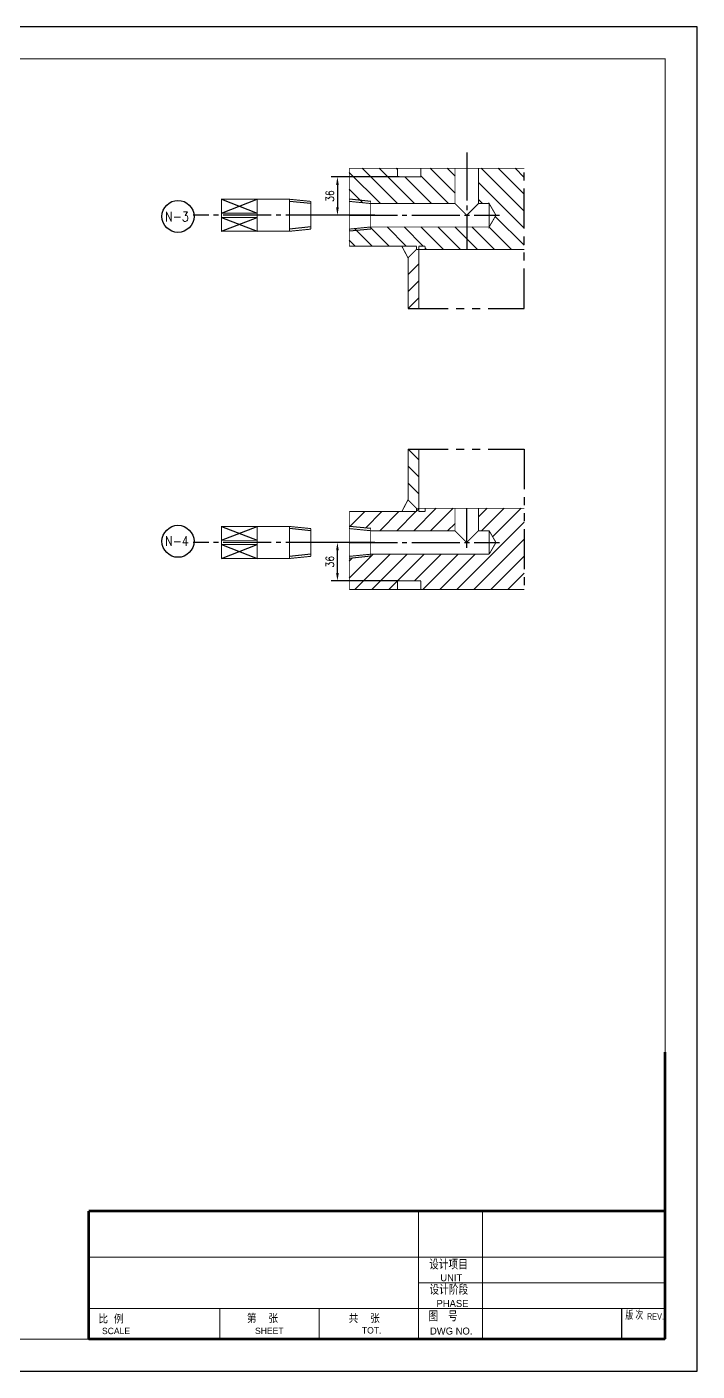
# Model space of a CAD drawing. Extents: x -5 to 1212, y -727 to 440.
# Drawn here: x 1002.5 to 1211.8, y 5.1 to 425.1 of the extents above; entities that cross this region are included whole.
import ezdxf

# ---------------------------------------------------------------- set-up
doc = ezdxf.new("R2010")
doc.units = 0
doc.header["$MEASUREMENT"] = 0
doc.linetypes.add('CENTER', pattern=[19.5, 15, -1.5, 1.5, -1.5])
doc.linetypes.add('PHANTOM', pattern=[25, 12.5, -2.5, 2.5, -2.5, 2.5, -2.5])
doc.layers.get('0').update_dxf_attribs({"linetype": 'CONTINUOUS'})
doc.layers.get('DEFPOINTS').update_dxf_attribs({"linetype": 'CONTINUOUS'})
for name, color, linetype in [('1', 2, 'CONTINUOUS'), ('2', 1, 'CONTINUOUS'), ('3', 3, 'CENTER'), ('4', 3, 'PHANTOM'), ('DIM', 4, 'CONTINUOUS')]:
    doc.layers.add(name, color=color, linetype=linetype)
doc.styles.add('HZ2', font='tcc_simp', dxfattribs={"height": 2.5, "bigfont": 'tcc_hzdx'})
doc.styles.add('HZCH', font='tcc_romd.shx', dxfattribs={"bigfont": 'tcc_chin.shx'})
doc.styles.add('SBHZ', font='ROMANS.SHX', dxfattribs={"width": 0.85, "bigfont": 'tcc_hzdx.shx'})
doc.styles.get("Standard").update_dxf_attribs({"font": 'TXT.shx'})
doc.dimstyles.get("Standard").update_dxf_attribs({"dimtxt": 0.18, "dimasz": 0.18, "dimexe": 0.18, "dimexo": 0.0625, "dimgap": 0.09, "dimtad": 0, "dimtih": 1, "dimtoh": 1, "dimdec": 4, "dimzin": 0, "dimdsep": 46, "dimtxsty": 'Standard', "dimcen": 0.09, "dimadec": 0, "dimazin": 0, "dimtfac": 1, "dimtdec": 4, "dimtofl": 0, "dimtmove": 0, "dimatfit": 3, "dimfxl": 0, "dimtolj": 1, "dimtzin": 0, "dimarcsym": 0})

# ---------------------------------------------------------------- blocks, each defined once
blk = doc.blocks.new('*D82')
at = {"layer": 'DEFPOINTS', "color": 0}
for p in [(1118.82, 378.21), (1099.47, 366.21), (1111.24, 366.21)]:
    blk.add_point(p, dxfattribs=at)
at = {"layer": 'DIM', "color": 0}
for p, q in [((1118.76, 378.21), (1097.47, 378.21)), ((1099.47, 375.71), (1099.47, 368.71)), ((1111.18, 366.21), (1097.47, 366.21))]:
    blk.add_line(p, q, dxfattribs=at)
for points in [[(1099.06, 375.71), (1099.89, 375.71), (1099.47, 378.21)], [(1099.06, 368.71), (1099.89, 368.71), (1099.47, 366.21)]]:
    blk.add_solid(points, dxfattribs=at)
at = {"layer": 'DIM', "color": 0, "insert": (1097.13, 372.21), "char_height": 2.5, "attachment_point": 5, "rotation": 90, "style": 'SBHZ'}
blk.add_mtext('\\A1;36', dxfattribs=at)
blk = doc.blocks.new('*D83')
at = {"layer": 'DEFPOINTS', "color": 0}
for p in [(1099.47, 263.97), (1111.24, 263.97), (1118.82, 251.97)]:
    blk.add_point(p, dxfattribs=at)
at = {"layer": 'DIM', "color": 0}
for p, q in [((1111.18, 263.97), (1097.47, 263.97)), ((1099.47, 254.47), (1099.47, 261.47)), ((1118.76, 251.97), (1097.47, 251.97))]:
    blk.add_line(p, q, dxfattribs=at)
for points in [[(1099.06, 261.47), (1099.89, 261.47), (1099.47, 263.97)], [(1099.06, 254.47), (1099.89, 254.47), (1099.47, 251.97)]]:
    blk.add_solid(points, dxfattribs=at)
at = {"layer": 'DIM', "color": 0, "insert": (1097.13, 257.97), "char_height": 2.5, "attachment_point": 5, "rotation": 90, "style": 'SBHZ'}
blk.add_mtext('\\A1;36', dxfattribs=at)

msp = doc.modelspace()

# ---------------------------------------------------------------- hatches: boundary and pattern name
at = {"layer": 'DIM'}
h = msp.add_hatch(dxfattribs=at)
h.set_pattern_fill('ANSI31', color=256, scale=30, style=0)
h.set_pattern_definition([(45, (103.8354, 30.018), (-2.65165, 2.65165), [])])
h.paths.add_polyline_path([(1121.51677, 337.02937), (1124.85012, 337.02937), (1124.85012, 355.53995), (1124.18345, 355.53995), (1121.51677, 352.87327)])
h = msp.add_hatch(dxfattribs=at)
h.set_pattern_fill('ANSI31', color=256, scale=30, style=0)
h.set_pattern_definition([(315, (103.8354, 600.1603), (-2.65165, -2.65165), [])])
h.paths.add_polyline_path([(1121.51677, 277.30492), (1124.18345, 274.63824), (1124.85012, 274.63824), (1124.85012, 293.14881), (1121.51677, 293.14881)])
h = msp.add_hatch(dxfattribs=at)
h.set_pattern_fill('ANSI31', color=256, scale=30, style=0)
h.set_pattern_definition([(45, (119.5933, 11.7192), (-2.65165, 2.65165), [])])
h.paths.add_polyline_path([(1124.85012, 273.63823), (1124.85012, 274.63824), (1124.18345, 274.63824), (1124.18345, 273.63823), (1103.18334, 273.63823), (1103.18334, 268.97487), (1109.85004, 268.3082), (1109.85004, 267.6382), (1136.18351, 267.6382), (1136.18351, 274.63824), (1126.85013, 274.63824), (1126.85013, 273.63823)], flags=17)
h.paths.add_polyline_path([(1157.78081, 274.63824), (1143.51688, 274.63824), (1143.51688, 267.6382), (1146.85023, 267.6382), (1148.96719, 263.97152), (1146.85023, 260.30483), (1109.85004, 260.30483), (1109.85004, 259.63484), (1103.18334, 258.96817), (1103.18334, 249.30478), (1118.18342, 249.30478), (1118.18342, 251.97146), (1125.51679, 251.97146), (1125.51679, 249.30478), (1157.78081, 249.30478)])

# ---------------------------------------------------------------- linework, layer by layer
for p, q in [((1201.78111, 44.66308), (1201.78111, 36.66308)), ((1188.19144, 24.66308), (1188.19144, 15.06308))]:
    msp.add_line(p, q)
at = {"color": 2}
for p, q in [((1021.78111, 24.66308), (1021.78111, 40.66308)), ((1021.78111, 24.66308), (1021.78111, 40.66308)), ((1201.78111, 15.06308), (1021.78111, 15.06308)), ((1201.78111, 15.06308), (1021.78111, 15.06308)), ((1021.78111, 15.06308), (1036.78111, 15.06308)), ((1021.78111, 15.06308), (1036.78111, 15.06308)), ((1021.78111, 15.06308), (1036.78111, 15.06308)), ((1021.78111, 15.06308), (1036.78111, 15.06308))]:
    msp.add_line(p, q, dxfattribs=at)
at = {"color": 4, "const_width": 0.8}
for points in [[(1201.78111, 15.06308), (1201.78111, 104.73912)], [(1201.78111, 15.06308), (1201.78111, 86.08843)], [(1201.78111, 55.06308), (1021.78111, 55.06308)], [(1021.78111, 15.06308), (1021.78111, 55.06308)], [(1021.78111, 15.06308), (1021.78111, 55.06308)], [(1021.78111, 15.06308), (1201.78111, 15.06308)], [(1021.78111, 15.06308), (1201.78111, 15.06308)]]:
    msp.add_lwpolyline(points, dxfattribs=at)
at = {"const_width": 0.3}
for points in [[(1124.78111, 15.06308), (1124.78111, 55.06308)], [(1144.78111, 55.06308), (1144.78111, 15.06308)], [(1021.78111, 40.66308), (1201.78111, 40.66308)], [(1201.78111, 32.66308), (1124.78111, 32.66308)], [(1021.78111, 24.66308), (1201.78111, 24.66308)], [(1062.78111, 24.66308), (1062.78111, 15.06308)], [(1093.78111, 24.66308), (1093.78111, 15.06308)], [(1188.31342, 24.66308), (1188.31342, 15.06308)]]:
    msp.add_lwpolyline(points, dxfattribs=at)
msp.add_lwpolyline([(1021.78111, 24.66308), (1021.78111, 44.66308)])
at = {"layer": '1'}
for p, q in [((1211.78111, 425.06308), (617.78111, 425.06308)), ((1211.78111, 5.06308), (1211.78111, 425.06308)), ((617.78111, 5.06308), (1211.78111, 5.06308))]:
    msp.add_line(p, q, dxfattribs=at)
at = {"layer": '2', "const_width": 0.3}
for points in [[(642.78111, 15.06308), (1201.78111, 15.06308), (1201.78111, 415.06308), (642.78111, 415.06308)], [(1146.85023, 369.87335), (1146.85023, 362.53998), (1148.96719, 366.20667)]]:
    msp.add_lwpolyline(points, close=True, dxfattribs=at)
for points in [[(1157.78081, 380.87341), (1103.18334, 380.87341)], [(1103.18334, 380.87341), (1103.18334, 356.53995)], [(1118.18342, 380.87341), (1118.18342, 378.20673)], [(1125.51679, 378.20673), (1118.18342, 378.20673)], [(1125.51679, 380.87341), (1125.51679, 378.20673)], [(1136.18351, 369.87335), (1136.18351, 380.87341)], [(1146.85023, 369.87335), (1143.51688, 369.87335), (1143.51688, 380.87341)], [(1084.53476, 361.20995), (1063.27428, 361.20995), (1063.27428, 371.20338), (1084.53476, 371.20338)], [(1074.3667, 371.20338), (1074.3667, 361.20995)], [(1091.20146, 370.53671), (1084.53476, 371.20338), (1084.53476, 361.20995)], [(1091.13512, 370.54335), (1091.13512, 361.86999)], [(1109.85004, 369.87335), (1103.18334, 370.54002)], [(1109.85004, 370.54335), (1109.85004, 361.86999)], [(1109.85004, 369.87335), (1136.18351, 369.87335)], [(1143.51688, 369.87335), (1139.85019, 366.20667), (1136.18351, 369.87335)], [(1143.51688, 369.87335), (1146.85023, 369.87335)], [(1074.3667, 366.87334), (1063.27428, 366.87334)], [(1074.3667, 365.54), (1063.27428, 365.54)], [(1091.20146, 361.87662), (1084.53476, 361.20995)], [(1109.85004, 362.53998), (1103.18334, 361.87331)], [(1109.85004, 362.53998), (1146.85023, 362.53998)], [(1103.18334, 356.53995), (1124.18345, 356.53995)], [(1124.18345, 356.53995), (1124.18345, 355.53995), (1121.51677, 352.87327), (1119.58228, 356.53995)], [(1121.51677, 352.87327), (1121.51677, 337.02937)], [(1124.18345, 355.53995), (1157.78081, 355.53995)], [(1124.85012, 356.53995), (1126.85013, 356.53995)], [(1124.85012, 356.53995), (1124.85012, 337.02937)], [(1126.85013, 356.53995), (1126.85013, 355.53995)], [(1121.51677, 277.30492), (1121.51677, 293.14881)], [(1124.85012, 273.63823), (1124.85012, 293.14881)], [(1121.51677, 277.30492), (1119.58228, 273.63823)], [(1124.18345, 273.63823), (1124.18345, 274.63824), (1121.51677, 277.30492)], [(1103.18334, 249.30478), (1103.18334, 273.63823)], [(1103.18334, 273.63823), (1124.18345, 273.63823)], [(1124.18345, 274.63824), (1157.78081, 274.63824)], [(1124.85012, 273.63823), (1126.85013, 273.63823)], [(1126.85013, 273.63823), (1126.85013, 274.63824)], [(1136.18351, 267.6382), (1136.18351, 274.63824)], [(1143.51688, 267.6382), (1143.51688, 274.63824)], [(1063.27428, 258.9748), (1063.27428, 268.96823), (1084.53476, 268.96823)], [(1074.3667, 258.9748), (1074.3667, 268.96823)], [(1091.20146, 268.30156), (1084.53476, 268.96823)], [(1084.53476, 258.9748), (1084.53476, 268.96823)], [(1074.3667, 264.63819), (1063.27428, 264.63819)], [(1091.13512, 259.63484), (1091.13512, 268.3082)], [(1109.85004, 267.6382), (1103.18334, 268.30487)], [(1109.85004, 259.63484), (1109.85004, 268.3082)], [(1109.85004, 267.6382), (1136.18351, 267.6382)], [(1139.85019, 263.97152), (1136.18351, 267.6382)], [(1139.85019, 263.97152), (1143.51688, 267.6382), (1146.85023, 267.6382), (1148.96719, 263.97152), (1146.85023, 260.30483)], [(1146.85023, 260.30483), (1146.85023, 267.6382)], [(1074.3667, 263.30485), (1063.27428, 263.30485)], [(1109.85004, 260.30483), (1103.18334, 259.63816)], [(1109.85004, 260.30483), (1146.85023, 260.30483)], [(1063.27428, 258.9748), (1084.53476, 258.9748), (1091.20146, 259.64147)], [(1125.51679, 251.97146), (1118.18342, 251.97146), (1118.18342, 249.30478)], [(1125.51679, 249.30478), (1125.51679, 251.97146)], [(1157.78081, 249.30478), (1103.18334, 249.30478)]]:
    msp.add_lwpolyline(points, dxfattribs=at)
at = {"layer": '3'}
for p, q in [((1139.85019, 385.76733), (1139.85019, 355.53995)), ((1098.31777, 366.20667), (1054.40634, 366.20667)), ((1103.18334, 366.20667), (1150.1202, 366.20667)), ((1139.85019, 262.33047), (1139.85019, 274.63824)), ((1098.31777, 263.97152), (1054.40634, 263.97152)), ((1103.18334, 263.97152), (1150.1202, 263.97152))]:
    msp.add_line(p, q, dxfattribs=at)
at = {"layer": '4'}
for p, q in [((1157.78081, 337.02937), (1157.78081, 380.87341)), ((1121.51677, 337.02937), (1157.78081, 337.02937)), ((1121.51677, 293.14881), (1157.78081, 293.14881)), ((1157.78081, 293.14881), (1157.78081, 249.30478))]:
    msp.add_line(p, q, dxfattribs=at)
at = {"layer": 'DIM'}
for p, q in [((1112.92372, 369.87335), (1103.18334, 379.61373)), ((1118.22702, 369.87335), (1107.22696, 380.87341)), ((1123.53032, 369.87335), (1112.53026, 380.87341)), ((1118.18342, 380.52355), (1117.83357, 380.87341)), ((1128.83362, 369.87335), (1120.50025, 378.20673)), ((1134.13692, 369.87335), (1125.51679, 378.49348)), ((1136.18351, 373.13006), (1128.44017, 380.87341)), ((1136.18351, 378.43337), (1133.74347, 380.87341)), ((1157.78081, 367.44266), (1144.35007, 380.87341)), ((1157.78081, 372.74597), (1149.65337, 380.87341)), ((1157.78081, 378.04927), (1154.95667, 380.87341)), ((1107.37268, 370.12109), (1103.18334, 374.31042)), ((1157.78081, 362.13936), (1143.51688, 376.4033)), ((1063.27428, 366.87334), (1074.3667, 371.20338)), ((1063.27428, 371.20338), (1074.3667, 366.87334)), ((1091.13512, 369.87335), (1084.46842, 370.54002)), ((1109.91638, 370.53671), (1103.24968, 371.20338)), ((1144.74352, 369.87335), (1143.51688, 371.1)), ((1063.27428, 365.54), (1074.3667, 361.20995)), ((1063.27428, 361.20995), (1074.3667, 365.54)), ((1157.78081, 356.83606), (1148.76332, 365.85355)), ((1091.13512, 362.53998), (1084.46842, 361.87331)), ((1109.91638, 361.87662), (1103.24968, 361.20995)), ((1110.34722, 356.53995), (1104.84745, 362.03972)), ((1115.65052, 356.53995), (1109.66863, 362.52184)), ((1120.95382, 356.53995), (1114.95379, 362.53998)), ((1126.25712, 356.53995), (1120.25709, 362.53998)), ((1132.56042, 355.53995), (1125.56039, 362.53998)), ((1137.86372, 355.53995), (1130.86369, 362.53998)), ((1136.18351, 362.52346), (1136.16699, 362.53998)), ((1143.16703, 355.53995), (1136.16699, 362.53998)), ((1148.47033, 355.53995), (1141.47029, 362.53998)), ((1153.77363, 355.53995), (1146.77359, 362.53998)), ((1105.04391, 356.53995), (1103.18334, 358.40052)), ((1127.25712, 355.53995), (1126.85013, 355.94694)), ((1063.27428, 264.63819), (1074.3667, 268.96823)), ((1063.27428, 268.96823), (1074.3667, 264.63819)), ((1109.91638, 268.30156), (1103.24968, 268.96823)), ((1091.13512, 267.6382), (1084.46842, 268.30487)), ((1063.27428, 258.9748), (1074.3667, 263.30485)), ((1063.27428, 263.30485), (1074.3667, 258.9748)), ((1091.13512, 260.30483), (1084.46842, 259.63816)), ((1109.91638, 259.64147), (1103.24968, 258.9748))]:
    msp.add_line(p, q, dxfattribs=at)
for centre in [(1049.68349, 365.85164), (1049.68349, 264.32654)]:
    msp.add_circle(centre, 5, dxfattribs=at)

# ---------------------------------------------------------------- texts
at = {"color": 7, "style": 'HZCH'}
for s, height, p in [('设计项目', 2.75, (1128.09591, 36.85458)), ('UNIT', 2.2, (1131.59765, 33.14242)), ('设计阶段', 2.75, (1128.20819, 28.96735)), ('PHASE', 2.2, (1130.40994, 25.10545)), ('比  例', 2.5, (1024.85638, 19.96351)), ('图   号', 2.75, (1127.89383, 20.67607)), ('SCALE', 2, (1025.9472, 16.6147)), ('DWG NO.', 2.2, (1128.376, 16.48207))]:
    msp.add_text(s, height=height, dxfattribs=at).set_placement(p)
at = {"style": 'HZ2'}
for s, height, p in [('第    张', 2.5, (1071.20941, 20.12118)), ('共    张', 2.5, (1102.98516, 20.12118)), ('SHEET ', 2, (1073.73988, 16.65055)), ('TOT.', 2, (1107.11446, 16.80823))]:
    msp.add_text(s, height=height, dxfattribs=at).set_placement(p)
at = {"style": 'HZ2', "width": 0.75}
for s, height, p in [('版 次', 2.5, (1189.37688, 21.16104)), ('REV.', 2, (1196.1081, 21.16104))]:
    msp.add_text(s, height=height, dxfattribs=at).set_placement(p)
at = {"layer": 'DIM', "style": 'SBHZ', "width": 0.85}
for s, p in [('N-3', (1045.62092, 364.27542)), ('N-4', (1045.62092, 262.90276))]:
    msp.add_text(s, height=3, dxfattribs=at).set_placement(p)

# ---------------------------------------------------------------- dimensions: what is measured, and where the dimension line sits
at = {"layer": 'DIM'}
for base, p1, p2, picture, middle in [((1099.4729, 366.20667), (1118.82243, 378.20673), (1111.24258, 366.20667), '*D82', (1097.1329, 372.2067)), ((1099.4729, 263.97152), (1118.82243, 251.97146), (1111.24258, 263.97152), '*D83', (1097.1329, 257.97149))]:
    dim = msp.add_linear_dim(base=base, p1=p1, p2=p2, angle=90, text='36', dimstyle='Standard', override={"dimtxt": 2.5, "dimasz": 2.5, "dimexe": 2, "dimgap": 1.09, "dimtad": 1, "dimtih": 0, "dimtoh": 0, "dimtxsty": 'SBHZ', "dimsah": 1, "dimtofl": 1, "dimtmove": 2, "dimtvp": 0.3125}, dxfattribs=at)
    dim.commit()
    dim.dimension.update_dxf_attribs({"geometry": picture, "text_midpoint": middle})

doc.saveas('drawing.dxf')
